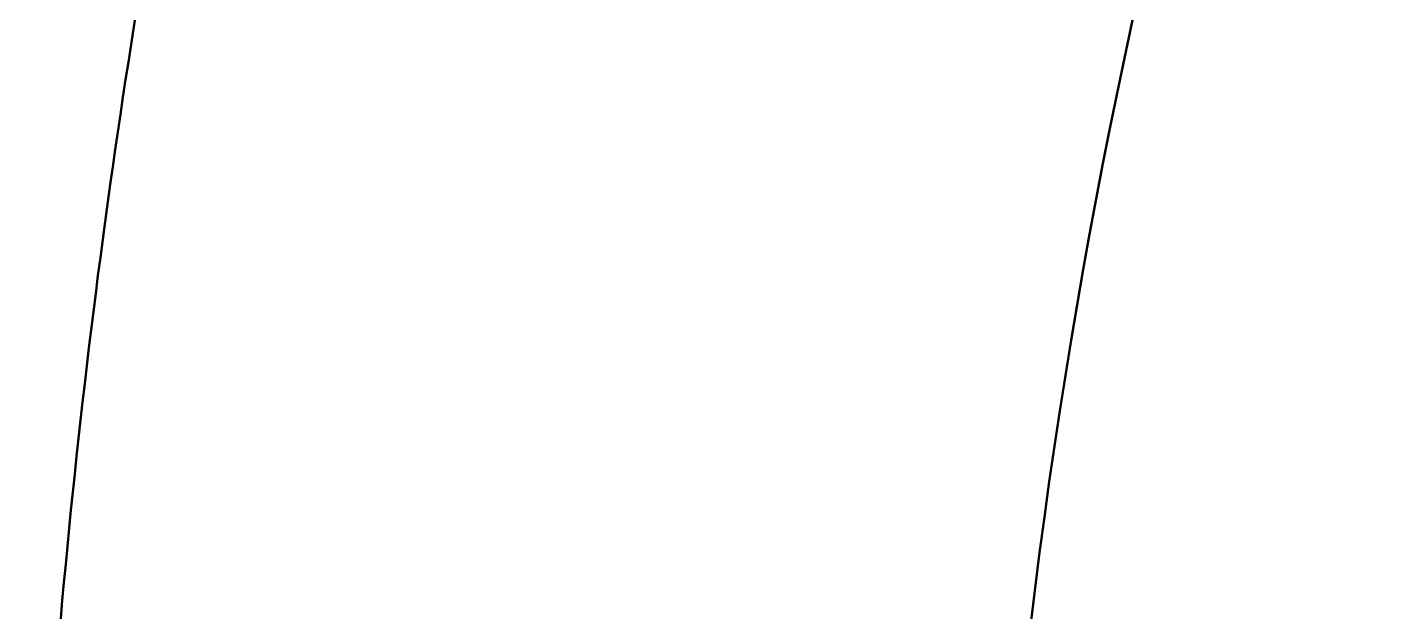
# Model space of a CAD drawing. Header units: millimetres. Extents: x 1463 to 10524, y 7125 to 13164.
# Drawn here: x 5073.93 to 5079.52, y 10683.22 to 10685.59 of the extents above; entities that cross this region are included whole.
import ezdxf

# ---------------------------------------------------------------- set-up
doc = ezdxf.new("R2010")
doc.units = ezdxf.units.MM
doc.header["$LTSCALE"] = 4
doc.layers.add('Visible (ISO)', color=7, linetype='Continuous', lineweight=50)

msp = doc.modelspace()

# ---------------------------------------------------------------- linework, layer by layer
at = {"layer": 'Visible (ISO)'}
msp.add_arc((5103.5347, 10680.1219), 25.7, 159.16048, 200.83952, dxfattribs=at)
msp.add_open_spline([(5075.2056, 10670.801), (5074.7717, 10672.3625), (5074.4613, 10673.9024), (5074.256, 10675.4025), (5074.2556, 10675.4054), (5074.2553, 10675.4082), (5074.2548, 10675.4113), (5074.2523, 10675.4302), (5074.2497, 10675.4492), (5074.2471, 10675.4681), (5074.1439, 10676.2336), (5074.0666, 10676.998), (5074.0148, 10677.7596), (5073.9634, 10678.5156), (5073.9371, 10679.2689), (5073.9348, 10680.0178), (5073.9348, 10680.0419), (5073.9347, 10680.0658), (5073.9347, 10680.0902), (5073.9346, 10680.2082), (5073.9351, 10680.3263), (5073.9362, 10680.4445), (5073.9387, 10680.7194), (5073.9445, 10680.9948), (5073.9536, 10681.2707), (5073.9602, 10681.4677), (5073.9683, 10681.665), (5073.9782, 10681.8626), (5073.9879, 10682.0556), (5073.9992, 10682.249), (5074.0121, 10682.4423), (5074.0124, 10682.4467), (5074.0127, 10682.4511), (5074.013, 10682.4555), (5074.0654, 10683.2357), (5074.1444, 10684.0187), (5074.2508, 10684.8028), (5074.2512, 10684.8059), (5074.2517, 10684.8091), (5074.2521, 10684.8121), (5074.4573, 10686.3214), (5074.7689, 10687.8713), (5075.2056, 10689.4428)], degree=3, knots=[0, 0, 0, 0, 0.249512, 0.249512, 0.249512, 0.249997, 0.249997, 0.249997, 0.253018, 0.253018, 0.253018, 0.375, 0.375, 0.375, 0.496094, 0.496094, 0.496094, 0.499998, 0.499998, 0.499998, 0.518912, 0.518912, 0.518912, 0.562911, 0.562911, 0.562911, 0.594323, 0.594323, 0.594323, 0.625, 0.625, 0.625, 0.625697, 0.625697, 0.625697, 0.749512, 0.749512, 0.749512, 0.75, 0.75, 0.75, 1, 1, 1, 1], dxfattribs=at)

doc.saveas('drawing.dxf')
